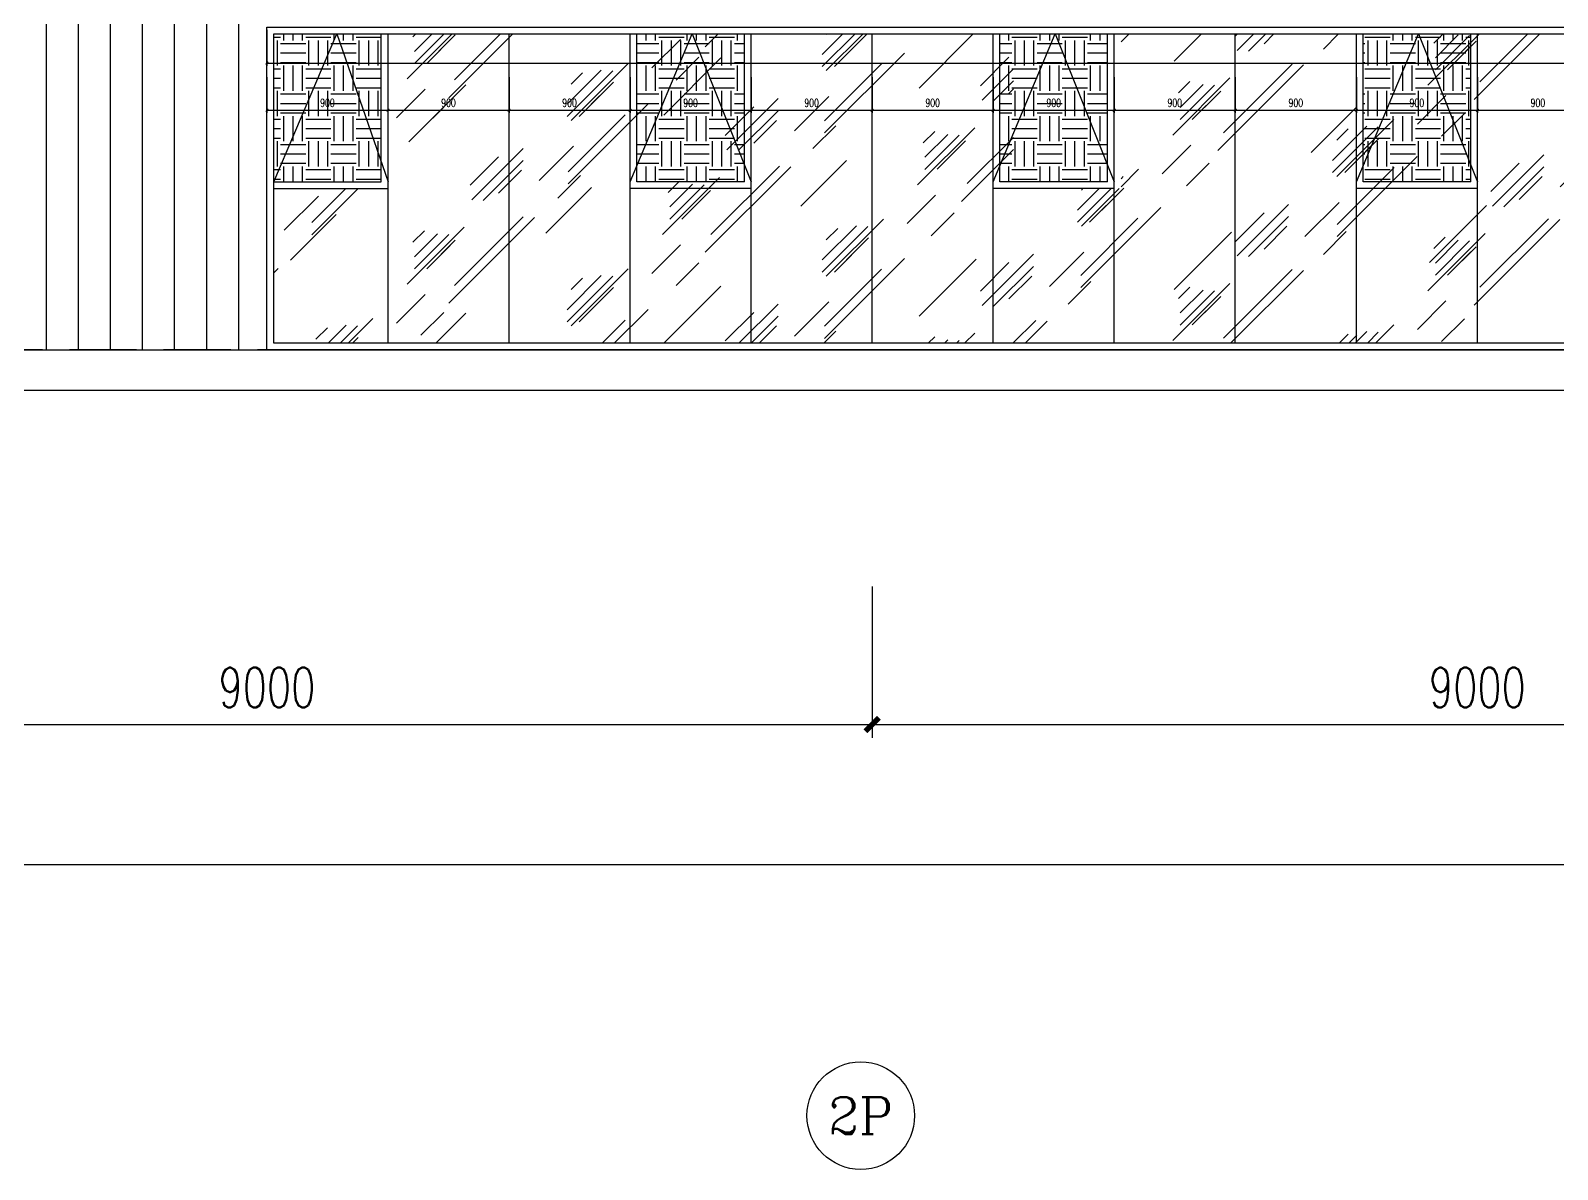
# Model space of a CAD drawing. Extents: x -2377130 to 293730, y -2 to 754590.
# Drawn here: x -1070279 to -1058926, y 511145 to 519612 of the extents above; entities that cross this region are included whole.
import ezdxf
from ezdxf.enums import TextEntityAlignment as Align

# ---------------------------------------------------------------- set-up
doc = ezdxf.new("R2010")
doc.units = 0
doc.header["$LTSCALE"] = 1000
doc.header["$MEASUREMENT"] = 0
doc.linetypes.add('__DASH', pattern=[0.35, 0.25, -0.1])
doc.linetypes.add('DOTE', pattern=[2.42, 2, -0.2, 0.02, -0.2])
doc.layers.get('Defpoints').update_dxf_attribs({"color": 210})
for name, color, linetype in [('A-AXIS-D', 1, 'Continuous'), ('A-AXIS-DOTE', 14, 'DOTE'), ('A-HATCH-2', 251, 'Continuous'), ('A-LIN-V', 9, 'Continuous'), ('A-WINDOW', 140, 'Continuous'), ('A-门窗表显示尺寸', 160, 'Continuous'), ('AS-WALL', 40, 'Continuous'), ('PUB_TEXT', 7, 'Continuous'), ('SPACE_HATCH', 8, 'Continuous'), ('参考线', 8, 'Continuous')]:
    doc.layers.add(name, color=color, linetype=linetype)
doc.layers.add('A-WALL-HATCH', color=8, linetype='Continuous', lineweight=13)
doc.styles.add('_TCH_AXIS', font='COMPLEX', dxfattribs={"bigfont": 'GBCBIG'})
doc.styles.add('_TCH_DIM_T3', font='SIMPLEX', dxfattribs={"width": 0.705882, "bigfont": 'GBCBIG'})
doc.styles.add('A-DIM_T3', font='SIMPLEX', dxfattribs={"width": 0.705882, "bigfont": 'GBCBIG'})
doc.dimstyles.new('_TCH_ARCH&&100', dxfattribs={"dimtxt": 297.5, "dimasz": 100, "dimexe": 100, "dimexo": 100, "dimgap": 126.25, "dimtad": 1, "dimdec": 0, "dimzin": 0, "dimdsep": 46, "dimtxsty": '_TCH_DIM_T3', "dimblk": 'ARCHTICK', "dimcen": 0.09, "dimclrt": 7, "dimazin": 2, "dimtfac": 1, "dimtdec": 0, "dimtix": 1, "dimtmove": 2, "dimatfit": 3, "dimfxl": 0, "dimtolj": 1, "dimtzin": 0, "dimarcsym": 0})
doc.dimstyles.new('A-DIM&&20', dxfattribs={"dimtxt": 59.5, "dimasz": 20, "dimexe": 20, "dimexo": 20, "dimgap": 25.25, "dimtad": 1, "dimdec": 0, "dimzin": 0, "dimdsep": 46, "dimtxsty": 'A-DIM_T3', "dimblk": 'ARCHTICK', "dimcen": 0.09, "dimclrt": 7, "dimazin": 2, "dimtfac": 1, "dimtdec": 0, "dimtix": 1, "dimtmove": 2, "dimatfit": 3, "dimfxl": 0, "dimtolj": 1, "dimtzin": 0, "dimarcsym": 0})
pattern_1 = [(0, (-1230420, 0), (187.5, 187.5), [187.5, -187.5]), (0, (-1230420, 70.31), (187.5, 187.5), [187.5, -187.5]), (0, (-1230420, 140.62), (187.5, 187.5), [187.5, -187.5]), (90, (-1230396.56, 164.06), (-187.5, 187.5), [187.5, -187.5]), (90, (-1230326.25, 164.06), (-187.5, 187.5), [187.5, -187.5]), (90, (-1230255.94, 164.06), (-187.5, 187.5), [187.5, -187.5])]

# ---------------------------------------------------------------- blocks, each defined once
blk = doc.blocks.new('_ArchTick')
at = {"color": 0, "linetype": 'ByBlock', "const_width": 0.4}
blk.add_lwpolyline([(-0.5, -0.5), (0.5, 0.5)], dxfattribs=at)
blk = doc.blocks.new('*D1118')
at = {"layer": 'A-AXIS-D', "color": 0, "lineweight": -2}
for p, q in [((-1104221, 515480), (-1104221, 513313)), ((-946221, 515480), (-946221, 513313)), ((-1104221, 513413), (-946221, 513413))]:
    blk.add_line(p, q, dxfattribs=at)
at = {"layer": 'Defpoints', "color": 0}
for p in [(-1104221, 515580), (-946221, 515580), (-946221, 513413)]:
    blk.add_point(p, dxfattribs=at)
at = {"layer": 'A-AXIS-D', "color": 0, "lineweight": -2, "xscale": 100, "yscale": 100, "zscale": 100, "rotation": 180}
blk.add_blockref('_ArchTick', (-1104221, 513413), dxfattribs=at)
at = {"layer": 'A-AXIS-D', "color": 0, "lineweight": -2, "xscale": 100, "yscale": 100, "zscale": 100}
blk.add_blockref('_ArchTick', (-946221, 513413), dxfattribs=at)
at = {"layer": 'A-AXIS-D', "color": 7, "insert": (-1025221, 513688), "char_height": 297.5, "attachment_point": 5, "style": '_TCH_DIM_T3'}
blk.add_mtext('\\A1;158000', dxfattribs=at)
blk = doc.blocks.new('*D1083')
at = {"layer": 'A-AXIS-D', "color": 0, "lineweight": -2}
for p, q in [((-1073021, 515480), (-1073021, 514353)), ((-1064021, 515480), (-1064021, 514353)), ((-1073021, 514453), (-1064021, 514453))]:
    blk.add_line(p, q, dxfattribs=at)
at = {"layer": 'Defpoints', "color": 0}
for p in [(-1073021, 515580), (-1064021, 515580), (-1064021, 514453)]:
    blk.add_point(p, dxfattribs=at)
at = {"layer": 'A-AXIS-D', "color": 0, "lineweight": -2, "xscale": 100, "yscale": 100, "zscale": 100, "rotation": 180}
blk.add_blockref('_ArchTick', (-1073021, 514453), dxfattribs=at)
at = {"layer": 'A-AXIS-D', "color": 0, "lineweight": -2, "xscale": 100, "yscale": 100, "zscale": 100}
blk.add_blockref('_ArchTick', (-1064021, 514453), dxfattribs=at)
at = {"layer": 'A-AXIS-D', "color": 7, "insert": (-1068521, 514728), "char_height": 297.5, "attachment_point": 5, "style": '_TCH_DIM_T3'}
blk.add_mtext('\\A1;9000', dxfattribs=at)
blk = doc.blocks.new('*D1082')
at = {"layer": 'A-AXIS-D', "color": 0, "lineweight": -2}
for p, q in [((-1064021, 515480), (-1064021, 514353)), ((-1055021, 515480), (-1055021, 514353)), ((-1064021, 514453), (-1055021, 514453))]:
    blk.add_line(p, q, dxfattribs=at)
at = {"layer": 'Defpoints', "color": 0}
for p in [(-1064021, 515580), (-1055021, 515580), (-1055021, 514453)]:
    blk.add_point(p, dxfattribs=at)
at = {"layer": 'A-AXIS-D', "color": 0, "lineweight": -2, "xscale": 100, "yscale": 100, "zscale": 100, "rotation": 180}
blk.add_blockref('_ArchTick', (-1064021, 514453), dxfattribs=at)
at = {"layer": 'A-AXIS-D', "color": 0, "lineweight": -2, "xscale": 100, "yscale": 100, "zscale": 100}
blk.add_blockref('_ArchTick', (-1055021, 514453), dxfattribs=at)
at = {"layer": 'A-AXIS-D', "color": 7, "insert": (-1059521, 514728), "char_height": 297.5, "attachment_point": 5, "style": '_TCH_DIM_T3'}
blk.add_mtext('\\A1;9000', dxfattribs=at)
blk = doc.blocks.new('*D897')
at = {"layer": 'A-门窗表显示尺寸', "color": 0, "lineweight": -2}
for p, q in [((-1068521, 519617), (-1068521, 519350)), ((-1047621, 519617), (-1047621, 519350)), ((-1068521, 519370), (-1047621, 519370))]:
    blk.add_line(p, q, dxfattribs=at)
at = {"layer": 'Defpoints', "color": 0}
for p in [(-1068521, 519637), (-1047621, 519637), (-1047621, 519370)]:
    blk.add_point(p, dxfattribs=at)
at = {"layer": 'A-门窗表显示尺寸', "color": 0, "lineweight": -2, "xscale": 20, "yscale": 20, "zscale": 20, "rotation": 180}
blk.add_blockref('_ArchTick', (-1068521, 519370), dxfattribs=at)
at = {"layer": 'A-门窗表显示尺寸', "color": 0, "lineweight": -2, "xscale": 20, "yscale": 20, "zscale": 20}
blk.add_blockref('_ArchTick', (-1047621, 519370), dxfattribs=at)
at = {"layer": 'A-门窗表显示尺寸', "color": 7, "insert": (-1058071, 519425), "char_height": 59.5, "attachment_point": 5, "style": 'A-DIM_T3'}
blk.add_mtext('\\A1;20900', dxfattribs=at)
blk = doc.blocks.new('*D884')
at = {"layer": 'A-门窗表显示尺寸', "color": 0, "lineweight": -2}
for p, q in [((-1059521, 519267), (-1059521, 519000)), ((-1058621, 519267), (-1058621, 519000)), ((-1059521, 519020), (-1058621, 519020))]:
    blk.add_line(p, q, dxfattribs=at)
at = {"layer": 'Defpoints', "color": 0}
for p in [(-1059521, 519287), (-1058621, 519287), (-1058621, 519020)]:
    blk.add_point(p, dxfattribs=at)
at = {"layer": 'A-门窗表显示尺寸', "color": 0, "lineweight": -2, "xscale": 20, "yscale": 20, "zscale": 20, "rotation": 180}
blk.add_blockref('_ArchTick', (-1059521, 519020), dxfattribs=at)
at = {"layer": 'A-门窗表显示尺寸', "color": 0, "lineweight": -2, "xscale": 20, "yscale": 20, "zscale": 20}
blk.add_blockref('_ArchTick', (-1058621, 519020), dxfattribs=at)
at = {"layer": 'A-门窗表显示尺寸', "color": 7, "insert": (-1059071, 519075), "char_height": 59.5, "attachment_point": 5, "style": 'A-DIM_T3'}
blk.add_mtext('\\A1;900', dxfattribs=at)
blk = doc.blocks.new('*D885')
at = {"layer": 'A-门窗表显示尺寸', "color": 0, "lineweight": -2}
for p, q in [((-1060421, 519267), (-1060421, 519000)), ((-1059521, 519267), (-1059521, 519000)), ((-1060421, 519020), (-1059521, 519020))]:
    blk.add_line(p, q, dxfattribs=at)
at = {"layer": 'Defpoints', "color": 0}
for p in [(-1060421, 519287), (-1059521, 519287), (-1059521, 519020)]:
    blk.add_point(p, dxfattribs=at)
at = {"layer": 'A-门窗表显示尺寸', "color": 0, "lineweight": -2, "xscale": 20, "yscale": 20, "zscale": 20, "rotation": 180}
blk.add_blockref('_ArchTick', (-1060421, 519020), dxfattribs=at)
at = {"layer": 'A-门窗表显示尺寸', "color": 0, "lineweight": -2, "xscale": 20, "yscale": 20, "zscale": 20}
blk.add_blockref('_ArchTick', (-1059521, 519020), dxfattribs=at)
at = {"layer": 'A-门窗表显示尺寸', "color": 7, "insert": (-1059971, 519075), "char_height": 59.5, "attachment_point": 5, "style": 'A-DIM_T3'}
blk.add_mtext('\\A1;900', dxfattribs=at)
blk = doc.blocks.new('*D886')
at = {"layer": 'A-门窗表显示尺寸', "color": 0, "lineweight": -2}
for p, q in [((-1061321, 519267), (-1061321, 519000)), ((-1060421, 519267), (-1060421, 519000)), ((-1061321, 519020), (-1060421, 519020))]:
    blk.add_line(p, q, dxfattribs=at)
at = {"layer": 'Defpoints', "color": 0}
for p in [(-1061321, 519287), (-1060421, 519287), (-1060421, 519020)]:
    blk.add_point(p, dxfattribs=at)
at = {"layer": 'A-门窗表显示尺寸', "color": 0, "lineweight": -2, "xscale": 20, "yscale": 20, "zscale": 20, "rotation": 180}
blk.add_blockref('_ArchTick', (-1061321, 519020), dxfattribs=at)
at = {"layer": 'A-门窗表显示尺寸', "color": 0, "lineweight": -2, "xscale": 20, "yscale": 20, "zscale": 20}
blk.add_blockref('_ArchTick', (-1060421, 519020), dxfattribs=at)
at = {"layer": 'A-门窗表显示尺寸', "color": 7, "insert": (-1060871, 519075), "char_height": 59.5, "attachment_point": 5, "style": 'A-DIM_T3'}
blk.add_mtext('\\A1;900', dxfattribs=at)
blk = doc.blocks.new('*D887')
at = {"layer": 'A-门窗表显示尺寸', "color": 0, "lineweight": -2}
for p, q in [((-1062221, 519267), (-1062221, 519000)), ((-1061321, 519267), (-1061321, 519000)), ((-1062221, 519020), (-1061321, 519020))]:
    blk.add_line(p, q, dxfattribs=at)
at = {"layer": 'Defpoints', "color": 0}
for p in [(-1062221, 519287), (-1061321, 519287), (-1061321, 519020)]:
    blk.add_point(p, dxfattribs=at)
at = {"layer": 'A-门窗表显示尺寸', "color": 0, "lineweight": -2, "xscale": 20, "yscale": 20, "zscale": 20, "rotation": 180}
blk.add_blockref('_ArchTick', (-1062221, 519020), dxfattribs=at)
at = {"layer": 'A-门窗表显示尺寸', "color": 0, "lineweight": -2, "xscale": 20, "yscale": 20, "zscale": 20}
blk.add_blockref('_ArchTick', (-1061321, 519020), dxfattribs=at)
at = {"layer": 'A-门窗表显示尺寸', "color": 7, "insert": (-1061771, 519075), "char_height": 59.5, "attachment_point": 5, "style": 'A-DIM_T3'}
blk.add_mtext('\\A1;900', dxfattribs=at)
blk = doc.blocks.new('*D871')
at = {"layer": 'A-门窗表显示尺寸', "color": 0, "lineweight": -2}
for p, q in [((-1063121, 519267), (-1063121, 519000)), ((-1062221, 519267), (-1062221, 519000)), ((-1063121, 519020), (-1062221, 519020))]:
    blk.add_line(p, q, dxfattribs=at)
at = {"layer": 'Defpoints', "color": 0}
for p in [(-1063121, 519287), (-1062221, 519287), (-1062221, 519020)]:
    blk.add_point(p, dxfattribs=at)
at = {"layer": 'A-门窗表显示尺寸', "color": 0, "lineweight": -2, "xscale": 20, "yscale": 20, "zscale": 20, "rotation": 180}
blk.add_blockref('_ArchTick', (-1063121, 519020), dxfattribs=at)
at = {"layer": 'A-门窗表显示尺寸', "color": 0, "lineweight": -2, "xscale": 20, "yscale": 20, "zscale": 20}
blk.add_blockref('_ArchTick', (-1062221, 519020), dxfattribs=at)
at = {"layer": 'A-门窗表显示尺寸', "color": 7, "insert": (-1062671, 519075), "char_height": 59.5, "attachment_point": 5, "style": 'A-DIM_T3'}
blk.add_mtext('\\A1;900', dxfattribs=at)
blk = doc.blocks.new('*D872')
at = {"layer": 'A-门窗表显示尺寸', "color": 0, "lineweight": -2}
for p, q in [((-1064021, 519267), (-1064021, 519000)), ((-1063121, 519267), (-1063121, 519000)), ((-1064021, 519020), (-1063121, 519020))]:
    blk.add_line(p, q, dxfattribs=at)
at = {"layer": 'Defpoints', "color": 0}
for p in [(-1064021, 519287), (-1063121, 519287), (-1063121, 519020)]:
    blk.add_point(p, dxfattribs=at)
at = {"layer": 'A-门窗表显示尺寸', "color": 0, "lineweight": -2, "xscale": 20, "yscale": 20, "zscale": 20, "rotation": 180}
blk.add_blockref('_ArchTick', (-1064021, 519020), dxfattribs=at)
at = {"layer": 'A-门窗表显示尺寸', "color": 0, "lineweight": -2, "xscale": 20, "yscale": 20, "zscale": 20}
blk.add_blockref('_ArchTick', (-1063121, 519020), dxfattribs=at)
at = {"layer": 'A-门窗表显示尺寸', "color": 7, "insert": (-1063571, 519075), "char_height": 59.5, "attachment_point": 5, "style": 'A-DIM_T3'}
blk.add_mtext('\\A1;900', dxfattribs=at)
blk = doc.blocks.new('*D873')
at = {"layer": 'A-门窗表显示尺寸', "color": 0, "lineweight": -2}
for p, q in [((-1064921, 519267), (-1064921, 519000)), ((-1064021, 519267), (-1064021, 519000)), ((-1064921, 519020), (-1064021, 519020))]:
    blk.add_line(p, q, dxfattribs=at)
at = {"layer": 'Defpoints', "color": 0}
for p in [(-1064921, 519287), (-1064021, 519287), (-1064021, 519020)]:
    blk.add_point(p, dxfattribs=at)
at = {"layer": 'A-门窗表显示尺寸', "color": 0, "lineweight": -2, "xscale": 20, "yscale": 20, "zscale": 20, "rotation": 180}
blk.add_blockref('_ArchTick', (-1064921, 519020), dxfattribs=at)
at = {"layer": 'A-门窗表显示尺寸', "color": 0, "lineweight": -2, "xscale": 20, "yscale": 20, "zscale": 20}
blk.add_blockref('_ArchTick', (-1064021, 519020), dxfattribs=at)
at = {"layer": 'A-门窗表显示尺寸', "color": 7, "insert": (-1064471, 519075), "char_height": 59.5, "attachment_point": 5, "style": 'A-DIM_T3'}
blk.add_mtext('\\A1;900', dxfattribs=at)
blk = doc.blocks.new('*D874')
at = {"layer": 'A-门窗表显示尺寸', "color": 0, "lineweight": -2}
for p, q in [((-1065821, 519267), (-1065821, 519000)), ((-1064921, 519267), (-1064921, 519000)), ((-1065821, 519020), (-1064921, 519020))]:
    blk.add_line(p, q, dxfattribs=at)
at = {"layer": 'Defpoints', "color": 0}
for p in [(-1065821, 519287), (-1064921, 519287), (-1064921, 519020)]:
    blk.add_point(p, dxfattribs=at)
at = {"layer": 'A-门窗表显示尺寸', "color": 0, "lineweight": -2, "xscale": 20, "yscale": 20, "zscale": 20, "rotation": 180}
blk.add_blockref('_ArchTick', (-1065821, 519020), dxfattribs=at)
at = {"layer": 'A-门窗表显示尺寸', "color": 0, "lineweight": -2, "xscale": 20, "yscale": 20, "zscale": 20}
blk.add_blockref('_ArchTick', (-1064921, 519020), dxfattribs=at)
at = {"layer": 'A-门窗表显示尺寸', "color": 7, "insert": (-1065371, 519075), "char_height": 59.5, "attachment_point": 5, "style": 'A-DIM_T3'}
blk.add_mtext('\\A1;900', dxfattribs=at)
blk = doc.blocks.new('*D875')
at = {"layer": 'A-门窗表显示尺寸', "color": 0, "lineweight": -2}
for p, q in [((-1066721, 519267), (-1066721, 519000)), ((-1065821, 519267), (-1065821, 519000)), ((-1066721, 519020), (-1065821, 519020))]:
    blk.add_line(p, q, dxfattribs=at)
at = {"layer": 'Defpoints', "color": 0}
for p in [(-1066721, 519287), (-1065821, 519287), (-1065821, 519020)]:
    blk.add_point(p, dxfattribs=at)
at = {"layer": 'A-门窗表显示尺寸', "color": 0, "lineweight": -2, "xscale": 20, "yscale": 20, "zscale": 20, "rotation": 180}
blk.add_blockref('_ArchTick', (-1066721, 519020), dxfattribs=at)
at = {"layer": 'A-门窗表显示尺寸', "color": 0, "lineweight": -2, "xscale": 20, "yscale": 20, "zscale": 20}
blk.add_blockref('_ArchTick', (-1065821, 519020), dxfattribs=at)
at = {"layer": 'A-门窗表显示尺寸', "color": 7, "insert": (-1066271, 519075), "char_height": 59.5, "attachment_point": 5, "style": 'A-DIM_T3'}
blk.add_mtext('\\A1;900', dxfattribs=at)
blk = doc.blocks.new('*D876')
at = {"layer": 'A-门窗表显示尺寸', "color": 0, "lineweight": -2}
for p, q in [((-1067621, 519267), (-1067621, 519000)), ((-1066721, 519267), (-1066721, 519000)), ((-1067621, 519020), (-1066721, 519020))]:
    blk.add_line(p, q, dxfattribs=at)
at = {"layer": 'Defpoints', "color": 0}
for p in [(-1067621, 519287), (-1066721, 519287), (-1066721, 519020)]:
    blk.add_point(p, dxfattribs=at)
at = {"layer": 'A-门窗表显示尺寸', "color": 0, "lineweight": -2, "xscale": 20, "yscale": 20, "zscale": 20, "rotation": 180}
blk.add_blockref('_ArchTick', (-1067621, 519020), dxfattribs=at)
at = {"layer": 'A-门窗表显示尺寸', "color": 0, "lineweight": -2, "xscale": 20, "yscale": 20, "zscale": 20}
blk.add_blockref('_ArchTick', (-1066721, 519020), dxfattribs=at)
at = {"layer": 'A-门窗表显示尺寸', "color": 7, "insert": (-1067171, 519075), "char_height": 59.5, "attachment_point": 5, "style": 'A-DIM_T3'}
blk.add_mtext('\\A1;900', dxfattribs=at)
blk = doc.blocks.new('*D877')
at = {"layer": 'A-门窗表显示尺寸', "color": 0, "lineweight": -2}
for p, q in [((-1068521, 519267), (-1068521, 519000)), ((-1067621, 519267), (-1067621, 519000)), ((-1068521, 519020), (-1067621, 519020))]:
    blk.add_line(p, q, dxfattribs=at)
at = {"layer": 'Defpoints', "color": 0}
for p in [(-1068521, 519287), (-1067621, 519287), (-1067621, 519020)]:
    blk.add_point(p, dxfattribs=at)
at = {"layer": 'A-门窗表显示尺寸', "color": 0, "lineweight": -2, "xscale": 20, "yscale": 20, "zscale": 20, "rotation": 180}
blk.add_blockref('_ArchTick', (-1068521, 519020), dxfattribs=at)
at = {"layer": 'A-门窗表显示尺寸', "color": 0, "lineweight": -2, "xscale": 20, "yscale": 20, "zscale": 20}
blk.add_blockref('_ArchTick', (-1067621, 519020), dxfattribs=at)
at = {"layer": 'A-门窗表显示尺寸', "color": 7, "insert": (-1068071, 519075), "char_height": 59.5, "attachment_point": 5, "style": 'A-DIM_T3'}
blk.add_mtext('\\A1;900', dxfattribs=at)

msp = doc.modelspace()

# ---------------------------------------------------------------- linework, layer by layer
at = {"layer": 'A-AXIS-D', "color": 8}
msp.add_circle((-1064105.6, 511544.7), 400, dxfattribs=at)
at = {"layer": 'A-AXIS-DOTE', "color": 8, "linetype": '__DASH', "ltscale": 2}
msp.add_line((-940690, 517237.5), (-1111279.8, 517237.5), dxfattribs=at)
at = {"layer": 'A-HATCH-2', "color": 8, "linetype": 'Continuous'}
for p, q in [((-1070159.5, 517237.5), (-1070159.5, 534887.5)), ((-1069921.3, 517237.5), (-1069921.3, 534887.5)), ((-1069683.2, 517237.5), (-1069683.2, 534887.5)), ((-1069445.1, 517237.5), (-1069445.1, 534887.5)), ((-1069207, 517237.5), (-1069207, 534887.5)), ((-1068968.8, 517237.5), (-1068968.8, 534887.5)), ((-1068730.7, 517237.5), (-1068730.7, 534887.5))]:
    msp.add_line(p, q, dxfattribs=at)
at = {"layer": 'AS-WALL', "color": 8}
msp.add_line((-1111279.8, 516937.5), (-940690, 516937.5), dxfattribs=at)

# ---------------------------------------------------------------- texts
at = {"layer": 'PUB_TEXT', "color": 8, "style": '_TCH_AXIS'}
msp.add_text('2P', height=276.42, dxfattribs=at).set_placement((-1064349.1, 511406.5), (-1063862.1, 511406.5), align=Align.FIT)

# ---------------------------------------------------------------- dimensions: what is measured, and where the dimension line sits
at = {"layer": 'A-AXIS-D', "color": 8}
for base, p1, p2, picture, middle in [((-946220.7, 513413.4), (-1104220.7, 515580), (-946220.7, 515580), '*D1118', (-1025220.7, 513688.4)), ((-1064020.7, 514453.4), (-1073020.7, 515580), (-1064020.7, 515580), '*D1083', (-1068520.7, 514728.4)), ((-1055020.7, 514453.4), (-1064020.7, 515580), (-1055020.7, 515580), '*D1082', (-1059520.7, 514728.4))]:
    dim = msp.add_linear_dim(base=base, p1=p1, p2=p2, angle=0, dimstyle='_TCH_ARCH&&100', override={"dimgap": 0}, dxfattribs=at)
    dim.commit()
    dim.dimension.update_dxf_attribs({"geometry": picture, "text_midpoint": middle, "dimtype": 161})

# ---------------------------------------------------------------- next in the draw order: wipeouts: each hides what was drawn before it
at = {"color": 8}
msp.add_wipeout([(-1068520.7, 517237.5), (-1047620.7, 517237.5), (-1047620.7, 519637.5), (-1068520.7, 519637.5)], dxfattribs=at).dxf.layer = '参考线'

# ---------------------------------------------------------------- next in the draw order: hatches: boundary and pattern name
at = {"layer": 'A-WALL-HATCH'}
h = msp.add_hatch(dxfattribs=at)
h.set_pattern_fill('玻璃2', color=8, scale=100, angle=180)
h.set_pattern_definition([(45, (337791.1, 60), (0, 1527.35065), [600, -360, 600, -360, 240, -523.2816]), (45, (337761.1, 90), (0, 1527.35065), [480, -600, 360, -360, 420, -463.2816]), (45, (337761.1, 180), (0, 1527.35065), [360, -720, 240, -360, 540, -463.2816]), (45, (337851.1, 90), (0, 1527.35065), [360, -720, 300, -1303.2815]), (45, (337941.1, 180), (0, 1527.35065), [180, -900, 120, -1483.2815]), (45, (337791.1, 330), (0, 1527.35065), [120, -900, 120, -480, 300, -763.2816]), (45, (338331.1, 240), (0, 1527.35065), [600, -900, 720, -475.2816]), (45, (338331.1, 150), (0, 1527.35065), [840, -600, 900, -355.2816]), (45, (338481.1, 270), (0, -1697.0563), [600, -840, 480, -763.2816]), (45, (338391.1, 450), (0, 1527.35065), [300, -1200, 360, -823.2816]), (45, (338571.1, 360), (0, 1527.35065), [240, -1200, 240, -1003.2815])])
h.paths.add_polyline_path([(-1047670.7, 517287.5), (-1068470.7, 517287.5), (-1068470.7, 518437.5), (-1067570.7, 518437.5), (-1067570.7, 519587.5), (-1062970.7, 519587.5), (-1062970.7, 518437.5), (-1062170.7, 518437.5), (-1062170.7, 519587.5), (-1058470.7, 519587.5), (-1058470.7, 518437.5), (-1057670.7, 518437.5), (-1057670.7, 519587.5), (-1053970.7, 519587.5), (-1053970.7, 518437.5), (-1053170.7, 518437.5), (-1053170.7, 519587.5), (-1048570.7, 519587.5), (-1048570.7, 518437.5), (-1047670.7, 518437.5)])
at = {"layer": 'SPACE_HATCH'}
h = msp.add_hatch(dxfattribs=at)
h.set_pattern_fill('土壤', color=8, scale=50, style=0)
h.set_pattern_definition(pattern_1)
h.paths.add_polyline_path([(-1068470.7, 518487.5), (-1067670.7, 518487.5), (-1067670.7, 519587.5), (-1068470.7, 519587.5)])
h = msp.add_hatch(dxfattribs=at)
h.set_pattern_fill('土壤', color=8, scale=50, style=0)
h.set_pattern_definition(pattern_1)
h.paths.add_polyline_path([(-1064970.7, 518487.5), (-1065770.7, 518487.5), (-1065770.7, 519587.5), (-1064970.7, 519587.5)])
h = msp.add_hatch(dxfattribs=at)
h.set_pattern_fill('土壤', color=8, scale=50, style=0)
h.set_pattern_definition(pattern_1)
h.paths.add_polyline_path([(-1064970.7, 518487.5), (-1065770.7, 518487.5), (-1065770.7, 519587.5), (-1064970.7, 519587.5)])
h = msp.add_hatch(dxfattribs=at)
h.set_pattern_fill('土壤', color=8, scale=50, style=0)
h.set_pattern_definition(pattern_1)
h.paths.add_polyline_path([(-1062270.7, 518487.5), (-1063070.7, 518487.5), (-1063070.7, 519587.5), (-1062270.7, 519587.5)])
h = msp.add_hatch(dxfattribs=at)
h.set_pattern_fill('土壤', color=8, scale=50, style=0)
h.set_pattern_definition(pattern_1)
h.paths.add_polyline_path([(-1062270.7, 518487.5), (-1063070.7, 518487.5), (-1063070.7, 519587.5), (-1062270.7, 519587.5)])
h = msp.add_hatch(dxfattribs=at)
h.set_pattern_fill('土壤', color=8, scale=50, style=0)
h.set_pattern_definition(pattern_1)
h.paths.add_polyline_path([(-1059570.7, 518487.5), (-1060370.7, 518487.5), (-1060370.7, 519587.5), (-1059570.7, 519587.5)])
h = msp.add_hatch(dxfattribs=at)
h.set_pattern_fill('土壤', color=8, scale=50, style=0)
h.set_pattern_definition(pattern_1)
h.paths.add_polyline_path([(-1059570.7, 518487.5), (-1060370.7, 518487.5), (-1060370.7, 519587.5), (-1059570.7, 519587.5)])

# ---------------------------------------------------------------- next in the draw order: linework, layer by layer
at = {"layer": 'A-LIN-V', "color": 8}
msp.add_line((-1104220.7, 517237.5), (-946220.7, 517237.5), dxfattribs=at)
at = {"layer": 'A-WINDOW', "color": 8}
for p, q in [((-1067670.7, 518487.5), (-1067670.7, 519587.5)), ((-1067620.7, 517287.5), (-1067620.7, 519587.5)), ((-1066720.7, 517287.5), (-1066720.7, 519587.5)), ((-1065820.7, 517287.5), (-1065820.7, 519587.5)), ((-1065770.7, 518487.5), (-1065770.7, 519587.5)), ((-1064970.7, 518487.5), (-1064970.7, 519587.5)), ((-1064920.7, 517287.5), (-1064920.7, 519587.5)), ((-1064020.7, 517287.5), (-1064020.7, 519587.5)), ((-1063120.7, 517287.5), (-1063120.7, 519587.5)), ((-1063070.7, 518487.5), (-1063070.7, 519587.5)), ((-1062270.7, 518487.5), (-1062270.7, 519587.5)), ((-1062220.7, 517287.5), (-1062220.7, 519587.5)), ((-1061320.7, 517287.5), (-1061320.7, 519587.5)), ((-1060420.7, 517287.5), (-1060420.7, 519587.5)), ((-1060370.7, 518487.5), (-1060370.7, 519587.5)), ((-1059570.7, 518487.5), (-1059570.7, 519587.5)), ((-1059520.7, 517287.5), (-1059520.7, 519587.5)), ((-1068470.7, 518487.5), (-1067670.7, 518487.5)), ((-1064970.7, 518487.5), (-1065770.7, 518487.5)), ((-1062270.7, 518487.5), (-1063070.7, 518487.5)), ((-1059570.7, 518487.5), (-1060370.7, 518487.5)), ((-1068470.7, 518437.5), (-1067620.7, 518437.5)), ((-1064920.7, 518437.5), (-1065820.7, 518437.5)), ((-1062220.7, 518437.5), (-1063120.7, 518437.5)), ((-1059520.7, 518437.5), (-1060420.7, 518437.5))]:
    msp.add_line(p, q, dxfattribs=at)
for points in [[(-1047620.7, 517237.5), (-1068520.7, 517237.5), (-1068520.7, 519637.5), (-1047620.7, 519637.5)], [(-1047670.7, 517287.5), (-1068470.7, 517287.5), (-1068470.7, 519587.5), (-1047670.7, 519587.5)]]:
    msp.add_lwpolyline(points, close=True, dxfattribs=at)
for points in [[(-1068470.7, 518487.5), (-1068000, 519587.5), (-1067620.7, 518487.5)], [(-1065820.7, 518487.5), (-1065360, 519587.5), (-1064920.7, 518487.5)], [(-1063120.7, 518487.5), (-1062660, 519587.5), (-1062220.7, 518487.5)], [(-1060420.7, 518487.5), (-1059960, 519587.5), (-1059520.7, 518487.5)]]:
    msp.add_lwpolyline(points, dxfattribs=at)

# ---------------------------------------------------------------- next in the draw order: dimensions: what is measured, and where the dimension line sits
at = {"layer": 'A-门窗表显示尺寸', "color": 8}
for p1, p2, picture, middle in [((-1068520.7, 519637.5), (-1047620.7, 519637.5), '*D897', (-1058070.7, 519425)), ((-1068520.7, 519287.5), (-1067620.7, 519287.5), '*D877', (-1068070.7, 519075)), ((-1067620.7, 519287.5), (-1066720.7, 519287.5), '*D876', (-1067170.7, 519075)), ((-1066720.7, 519287.5), (-1065820.7, 519287.5), '*D875', (-1066270.7, 519075)), ((-1065820.7, 519287.5), (-1064920.7, 519287.5), '*D874', (-1065370.7, 519075)), ((-1064920.7, 519287.5), (-1064020.7, 519287.5), '*D873', (-1064470.7, 519075)), ((-1064020.7, 519287.5), (-1063120.7, 519287.5), '*D872', (-1063570.7, 519075)), ((-1063120.7, 519287.5), (-1062220.7, 519287.5), '*D871', (-1062670.7, 519075)), ((-1062220.7, 519287.5), (-1061320.7, 519287.5), '*D887', (-1061770.7, 519075)), ((-1061320.7, 519287.5), (-1060420.7, 519287.5), '*D886', (-1060870.7, 519075)), ((-1060420.7, 519287.5), (-1059520.7, 519287.5), '*D885', (-1059970.7, 519075)), ((-1059520.7, 519287.5), (-1058620.7, 519287.5), '*D884', (-1059070.7, 519075))]:
    dim = msp.add_aligned_dim(p1=p1, p2=p2, distance=-267.5, dimstyle='A-DIM&&20', dxfattribs=at)
    dim.commit()
    dim.dimension.update_dxf_attribs({"geometry": picture, "text_midpoint": middle})

doc.saveas('drawing.dxf')
